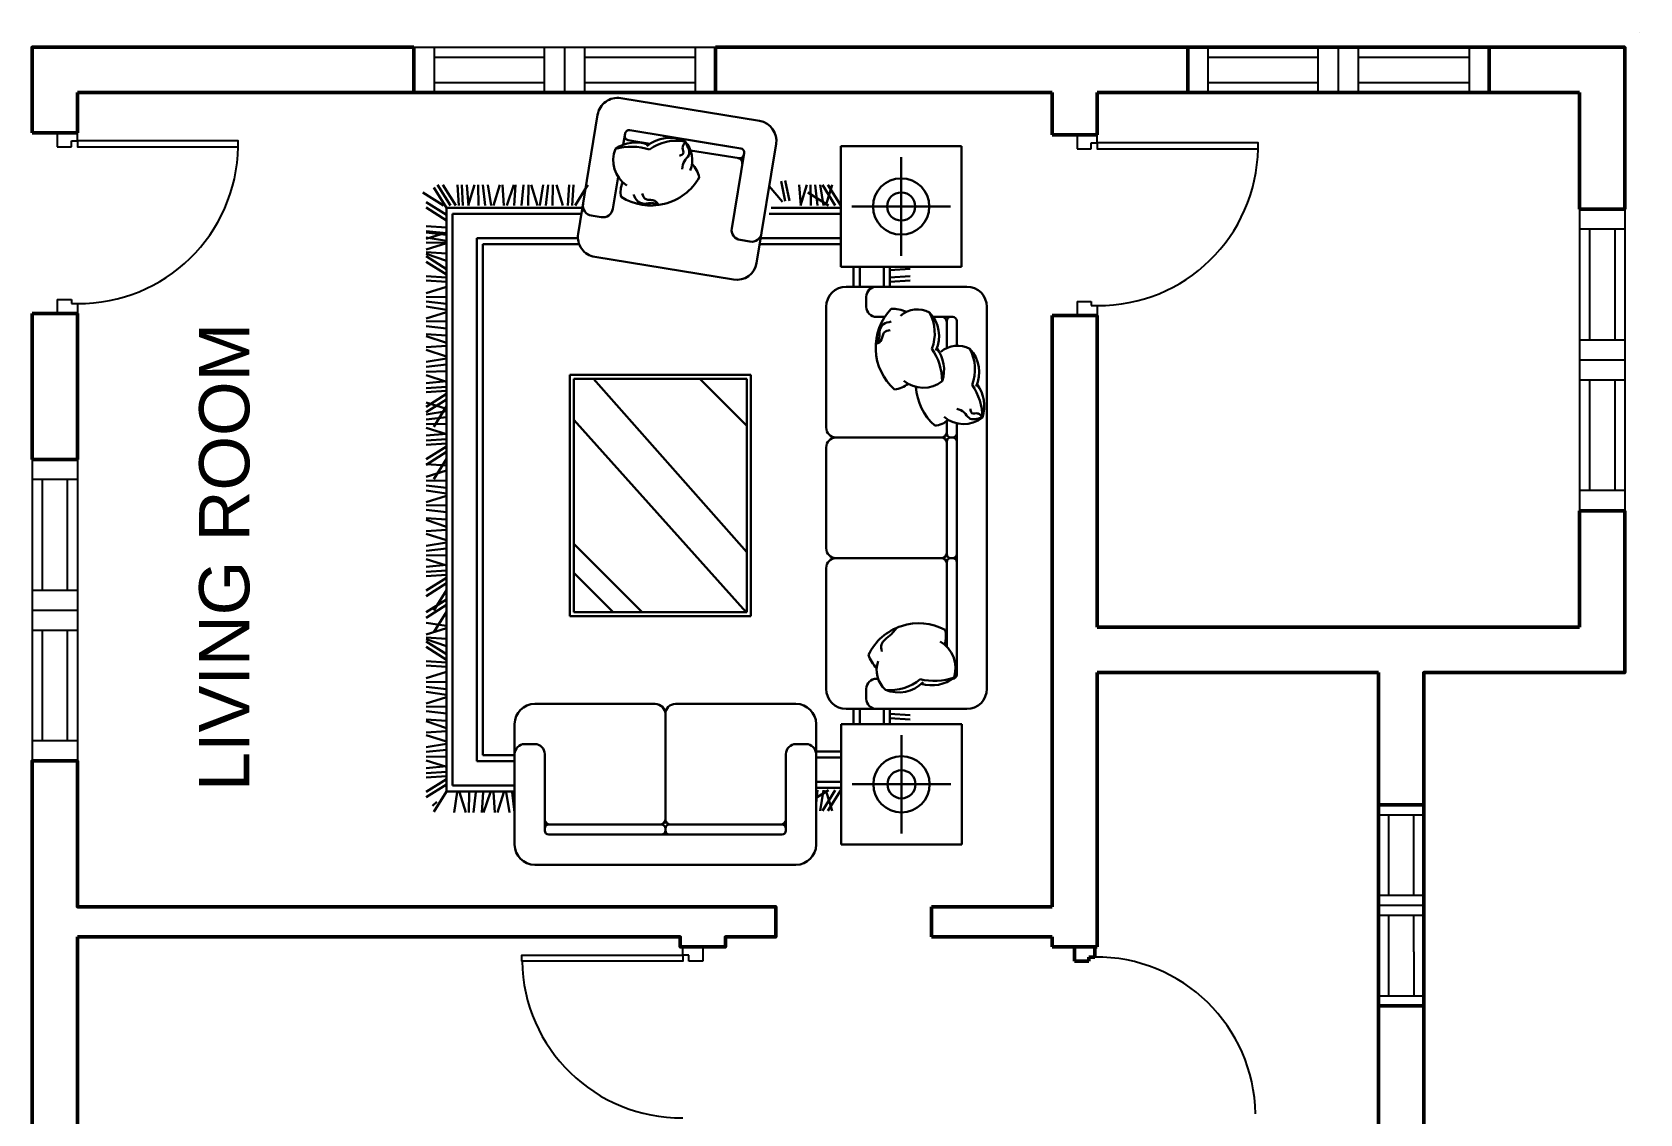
# Model space of a CAD drawing. Header units: millimetres. Extents: x -20622 to 21990, y -10877 to 8500.
# Drawn here: x 0 to 8000, y 3120 to 8500 of the extents above; entities that cross this region are included whole.
import ezdxf

# ---------------------------------------------------------------- set-up
doc = ezdxf.new("R2010")
doc.units = ezdxf.units.MM
doc.layers.add('DOORS', color=50, linetype='Continuous')
doc.layers.add('Windows', color=190, linetype='Continuous')
doc.layers.add('FURNITURE', color=80, linetype='Continuous', lineweight=30)
doc.layers.add('WALL', color=140, linetype='Continuous', lineweight=50)
doc.styles.get("Standard").update_dxf_attribs({"font": 'arial.ttf'})

msp = doc.modelspace()

# ---------------------------------------------------------------- linework, layer by layer
at = {"layer": 'DOORS'}
for p, q in [((225, 8000), (125, 8000)), ((125, 8000), (125, 7930)), ((225, 7960), (225, 8000)), ((125, 7930), (195, 7930)), ((195, 7930), (195, 7960)), ((195, 7960), (225, 7960)), ((5300, 7990), (5200, 7990)), ((5200, 7990), (5200, 7920)), ((5200, 7920), (5270, 7920)), ((5270, 7920), (5270, 7950)), ((5270, 7950), (5300, 7950)), ((5300, 7950), (5300, 7990)), ((125, 7170), (195, 7170)), ((125, 7170), (125, 7100)), ((195, 7170), (195, 7150)), ((195, 7150), (225, 7150)), ((225, 7150), (225, 7100)), ((5200, 7160), (5270, 7160)), ((5200, 7160), (5200, 7090)), ((5270, 7160), (5270, 7140)), ((5270, 7140), (5300, 7140)), ((5300, 7140), (5300, 7090)), ((125, 7100), (225, 7100)), ((5200, 7090), (5300, 7090)), ((3237.5, 3910), (3237.5, 3950)), ((3237.5, 3950), (3337.5, 3950)), ((3337.5, 3950), (3237.5, 3950)), ((3337.5, 3950), (3337.5, 3880)), ((3267.5, 3910), (3237.5, 3910)), ((3267.5, 3880), (3267.5, 3910)), ((3337.5, 3880), (3267.5, 3880))]:
    msp.add_line(p, q, dxfattribs=at)
for points in [[(225, 7960), (225, 7930), (1025, 7930), (1025, 7960)], [(5300, 7950), (5300, 7920), (6100, 7920), (6100, 7950)], [(3237.5, 3910), (3237.5, 3880), (2437.5, 3880), (2437.5, 3910)]]:
    msp.add_lwpolyline(points, close=True, dxfattribs=at)
for centre, start, end in [((231.7, 7943.4), 269.51608, 359.03347), ((5306.7, 7933.4), 269.51608, 359.03347), ((3230.8, 3893.4), 180.96653, 270.48392), ((5294.2, 3106.6), 0.96653, 90.48392)]:
    msp.add_arc(centre, 793.4, start, end, dxfattribs=at)
at = {"layer": 'FURNITURE'}
for p, q in [((3619.6, 8058.7), (2928.8, 8171.8)), ((2813.9, 8089.2), (2717, 7497.1)), ((2973.6, 8012.4), (3526.3, 7922)), ((2941.5, 7940.2), (2950.6, 7995.9)), ((2949, 7986.1), (2950.6, 7995.9)), ((2983.5, 7960.2), (2965.5, 7963.1)), ((3074.8, 7945.2), (2983.5, 7960.2)), ((3139.8, 7985.2), (3526.3, 7922)), ((3605.2, 7351.7), (3702.1, 7943.8)), ((4024.4, 7332.9), (4024.4, 7932.9)), ((4024.4, 7932.9), (4624.4, 7932.9)), ((4624.4, 7932.9), (4624.4, 7332.9)), ((3518.2, 7872.6), (3276.2, 7912.2)), ((3542.8, 7899), (3481.4, 7524)), ((3542.8, 7899), (3541.1, 7889.1)), ((4324.4, 7387.9), (4324.4, 7877.9)), ((2889.3, 7620.9), (2915.5, 7781)), ((3768.5, 7661.8), (3747.6, 7761.5)), ((2046.4, 7638.3), (1944.8, 7702.1)), ((2062.2, 7625.8), (1998.4, 7727.5)), ((2081.1, 7638.3), (2017.3, 7739.9)), ((2108.1, 7638.3), (2044.3, 7739.9)), ((2122.7, 7638.3), (2116.3, 7739.9)), ((2143.7, 7638.3), (2137.3, 7739.9)), ((2171.6, 7638.3), (2162.3, 7739.9)), ((2200.7, 7739.9), (2169, 7638.3)), ((2220.6, 7638.3), (2218.6, 7739.9)), ((2254, 7638.3), (2242.6, 7739.9)), ((2283.6, 7638.3), (2267.3, 7739.9)), ((2326.6, 7739.9), (2295, 7638.3)), ((2346.9, 7638.3), (2340.3, 7739.9)), ((2361.6, 7638.3), (2396.1, 7739.9)), ((2398, 7638.3), (2404.6, 7739.9)), ((2434.2, 7638.3), (2445.7, 7739.9)), ((2467.7, 7638.3), (2469.7, 7739.9)), ((2483.3, 7739.9), (2515, 7638.3)), ((2526.4, 7638.3), (2542.6, 7739.9)), ((2555.9, 7638.3), (2567.3, 7739.9)), ((2589.3, 7638.3), (2591.3, 7739.9)), ((2609.2, 7739.9), (2640.9, 7638.3)), ((2666.2, 7638.3), (2672.6, 7739.9)), ((2687.2, 7638.3), (2693.6, 7739.9)), ((2701.8, 7638.3), (2765.6, 7739.9)), ((3733.3, 7656.7), (3667.7, 7733.7)), ((3747.7, 7658.8), (3726.8, 7758.4)), ((3825.8, 7638.3), (3816.6, 7739.9)), ((3855, 7739.9), (3823.3, 7638.3)), ((3962, 7638.3), (3860.3, 7702.1)), ((3874.9, 7638.3), (3872.9, 7739.9)), ((3908.3, 7638.3), (3896.9, 7739.9)), ((3937.8, 7638.3), (3921.6, 7739.9)), ((3996.6, 7638.3), (3932.8, 7739.9)), ((3980.9, 7739.9), (3949.2, 7638.3)), ((4023.6, 7638.3), (3959.8, 7739.9)), ((2062.2, 7591.1), (1960.6, 7654.9)), ((2062.2, 7564.1), (1960.6, 7628)), ((2733.5, 7625.8), (2062.2, 7625.8)), ((2062.2, 7625.8), (2062.2, 4723.5)), ((4024.4, 7625.8), (3677.5, 7625.8)), ((4569.4, 7632.9), (4079.4, 7632.9)), ((2062.2, 7528.6), (1960.6, 7534.9)), ((2729.1, 7595.8), (2092.2, 7595.8)), ((2092.2, 7595.8), (2092.2, 4753.5)), ((2831.8, 7579.7), (2782.5, 7587.7)), ((4024.4, 7595.8), (3668, 7595.8)), ((2062.2, 7500.7), (1960.6, 7509.9)), ((1960.6, 7471.6), (2062.2, 7503.2)), ((2062.2, 7491.4), (1960.6, 7502.9)), ((2062.2, 7461.9), (1960.6, 7478.2)), ((2062.2, 7451.7), (1960.6, 7453.7)), ((1960.6, 7418.9), (2062.2, 7450.5)), ((2212.2, 7475.8), (2715.8, 7475.8)), ((2212.2, 4873.5), (2212.2, 7475.8)), ((2722.1, 7445.8), (2242.2, 7445.8)), ((2242.2, 7445.8), (2242.2, 4903.5)), ((3522.6, 7466.6), (3572, 7458.5)), ((4024.4, 7445.8), (3620.6, 7445.8)), ((3630.1, 7475.8), (4024.4, 7475.8)), ((2062.2, 7398.6), (1960.6, 7405.2)), ((2062.2, 7362.2), (1960.6, 7396.7)), ((2062.2, 7321.4), (1960.6, 7385.2)), ((2799.5, 7382.3), (3490.3, 7269.2)), ((2062.2, 7294.4), (1960.6, 7358.2)), ((2062.2, 7279.8), (1960.6, 7286.2)), ((4624.4, 7332.9), (4024.4, 7332.9)), ((4087.9, 7233.9), (4087.9, 7332.9)), ((4117.9, 7332.9), (4117.9, 7233.9)), ((4237.9, 7233.9), (4237.9, 7332.9)), ((4267.9, 7233.9), (4267.9, 7332.9)), ((4267.9, 7316.5), (4369.6, 7322.9)), ((4267.9, 7279.8), (4369.6, 7286.2)), ((2062.2, 7258.8), (1960.6, 7265.2)), ((1960.6, 7201.8), (2062.2, 7233.5)), ((4650.9, 7233.9), (4050.9, 7233.9)), ((4267.9, 7258.8), (4369.6, 7265.2)), ((2062.2, 7181.9), (1960.6, 7183.9)), ((2062.2, 7148.5), (1960.6, 7159.9)), ((2062.2, 7119), (1960.6, 7135.2)), ((3950.9, 7133.9), (3950.9, 6533.9)), ((4150.9, 7183.9), (4150.9, 7133.9)), ((4750.9, 5233.9), (4750.9, 7133.9)), ((1960.6, 7075.9), (2062.2, 7107.6)), ((2062.2, 7060.3), (1960.6, 7062.3)), ((4200.9, 7083.9), (4242.5, 7083.9)), ((4483.4, 7083.9), (4580.9, 7083.9)), ((4550.9, 6928.7), (4550.9, 7063.9)), ((4600.9, 7063.9), (4600.9, 6940.4)), ((2062.2, 7026.8), (1960.6, 7038.3)), ((2062.2, 6990.6), (1960.6, 6997.2)), ((2062.2, 6954.2), (1960.6, 6988.7)), ((2062.2, 6939.5), (1960.6, 6932.9)), ((1960.6, 6919.2), (2062.2, 6887.6)), ((2062.2, 6876.2), (1960.6, 6859.9)), ((2062.2, 6846.7), (1960.6, 6835.2)), ((2062.2, 6813.2), (1960.6, 6811.2)), ((1960.6, 6793.3), (2062.2, 6761.6)), ((2062.2, 6764.2), (1960.6, 6754.9)), ((2062.2, 6736.3), (1960.6, 6729.9)), ((2675.9, 6795.4), (2675.9, 5595.4)), ((3575.9, 6795.4), (2675.9, 6795.4)), ((2695.9, 6775.4), (2695.9, 5615.4)), ((3555.9, 6775.4), (2695.9, 6775.4)), ((2793.9, 6775.4), (3555.9, 5913.4)), ((3322, 6775.4), (3555.9, 6541.5)), ((3555.9, 5615.4), (3555.9, 6775.4)), ((3575.9, 5595.4), (3575.9, 6795.4)), ((2062.2, 6715.3), (1960.6, 6708.9)), ((2062.2, 6700.7), (1960.6, 6636.9)), ((2062.2, 6673.7), (1960.6, 6609.9)), ((1960.6, 6658), (2062.2, 6626.3)), ((2062.2, 6614.9), (1960.6, 6598.6)), ((2062.2, 6585.4), (1960.6, 6574)), ((2062.2, 6639), (1998.4, 6537.4)), ((2695.9, 6571.7), (3552.2, 5615.4)), ((4550.9, 6503.9), (4550.9, 6565)), ((2062.2, 6551.9), (1960.6, 6550)), ((1960.6, 6532), (2062.2, 6500.4)), ((2062.2, 6502.9), (1960.6, 6493.7)), ((4525.9, 6483.9), (4000.9, 6483.9)), ((4580.9, 6483.9), (4570.9, 6483.9)), ((4600.9, 6554.7), (4600.9, 5303.9)), ((2062.2, 6475.1), (1960.6, 6468.7)), ((2062.2, 6454.1), (1960.6, 6447.7)), ((2062.2, 6439.5), (1960.6, 6375.6)), ((2062.2, 6412.5), (1960.6, 6348.7)), ((3950.9, 6433.9), (3950.9, 5933.9)), ((4550.9, 6463.9), (4550.9, 5903.9)), ((2062.2, 6344.5), (1960.6, 6350.9)), ((2062.2, 6377.8), (1998.4, 6276.1)), ((1960.6, 6287.5), (2062.2, 6319.2)), ((2062.2, 6267.6), (1960.6, 6269.6)), ((2062.2, 6234.1), (1960.6, 6245.6)), ((2062.2, 6204.6), (1960.6, 6220.9)), ((1960.6, 6161.6), (2062.2, 6193.2)), ((2062.2, 6146), (1960.6, 6147.9)), ((2062.2, 6112.5), (1960.6, 6123.9)), ((2062.2, 6076.3), (1960.6, 6082.9)), ((2062.2, 6039.8), (1960.6, 6074.4)), ((2062.2, 6025.1), (1960.6, 6018.5)), ((1960.6, 6004.9), (2062.2, 5973.2)), ((2062.2, 5961.8), (1960.6, 5945.6)), ((2062.2, 5932.3), (1960.6, 5920.9)), ((2695.9, 5954.4), (3034.9, 5615.4)), ((2062.2, 5898.9), (1960.6, 5896.9)), ((1960.6, 5879), (2062.2, 5847.3)), ((2062.2, 5849.8), (1960.6, 5840.6)), ((4525.9, 5883.9), (4000.9, 5883.9)), ((4550.9, 5863.9), (4550.9, 5444.3)), ((4580.9, 5883.9), (4570.9, 5883.9)), ((2062.2, 5822), (1960.6, 5815.6)), ((2062.2, 5801), (1960.6, 5794.6)), ((2062.2, 5786.4), (1960.6, 5722.6)), ((2695.9, 5810.7), (2891.2, 5615.4)), ((3950.9, 5833.9), (3950.9, 5233.9)), ((2062.2, 5759.4), (1960.6, 5695.6)), ((2062.2, 5724.7), (1998.4, 5623.1)), ((2062.2, 5678.5), (1960.6, 5614.7)), ((2062.2, 5651.5), (1960.6, 5587.7)), ((2062.2, 5616.8), (1998.4, 5515.1)), ((2695.9, 5615.4), (3555.9, 5615.4)), ((2062.2, 5546.4), (1960.6, 5562.7)), ((1960.6, 5503.4), (2062.2, 5535)), ((2675.9, 5595.4), (3575.9, 5595.4)), ((2062.2, 5483.1), (1960.6, 5489.7)), ((2062.2, 5446.7), (1960.6, 5481.2)), ((2062.2, 5405.9), (1960.6, 5469.7)), ((2062.2, 5378.9), (1960.6, 5442.7)), ((2062.2, 5364.3), (1960.6, 5370.7)), ((2062.2, 5343.3), (1960.6, 5349.7)), ((1960.6, 5286.3), (2062.2, 5318)), ((4209.4, 5283.9), (4200.9, 5283.9)), ((4580.9, 5283.9), (4578.4, 5283.9)), ((2062.2, 5266.4), (1960.6, 5268.4)), ((2062.2, 5232.9), (1960.6, 5244.4)), ((2062.2, 5203.4), (1960.6, 5219.7)), ((4150.9, 5233.9), (4150.9, 5183.9)), ((1960.6, 5160.4), (2062.2, 5192)), ((2062.2, 5144.8), (1960.6, 5146.8)), ((2062.2, 5111.3), (1960.6, 5122.7)), ((3100.9, 5158.9), (2500.9, 5158.9)), ((3800.9, 5158.9), (3200.9, 5158.9)), ((4050.9, 5133.9), (4650.9, 5133.9)), ((4087.9, 5133.9), (4087.9, 5058.9)), ((4117.9, 5058.9), (4117.9, 5133.9)), ((4237.9, 5133.9), (4237.9, 5058.9)), ((4267.9, 5133.9), (4267.9, 5058.9)), ((2062.2, 5075.1), (1960.6, 5081.7)), ((2062.2, 5038.7), (1960.6, 5073.2)), ((2400.9, 5058.9), (2400.9, 4458.9)), ((3150.9, 5108.9), (3150.9, 4583.9)), ((3900.9, 4458.9), (3900.9, 5058.9)), ((4025.9, 4458.9), (4025.9, 5058.9)), ((4025.9, 5058.9), (4625.9, 5058.9)), ((4267.9, 5108.9), (4369.6, 5102.5)), ((4267.9, 5087.9), (4369.6, 5081.5)), ((4625.9, 5058.9), (4625.9, 4458.9)), ((2062.2, 5024), (1960.6, 5017.4)), ((1960.6, 5003.7), (2062.2, 4972)), ((2062.2, 4960.6), (1960.6, 4944.4)), ((4325.9, 4513.9), (4325.9, 5003.9)), ((2062.2, 4931.1), (1960.6, 4919.7)), ((2062.2, 4897.7), (1960.6, 4895.7)), ((2242.2, 4903.5), (2400.9, 4903.5)), ((2500.9, 4958.9), (2450.9, 4958.9)), ((2550.9, 4528.9), (2550.9, 4908.9)), ((3750.9, 4528.9), (3750.9, 4908.9)), ((3800.9, 4958.9), (3850.9, 4958.9)), ((4024.4, 4921.9), (3900.9, 4921.9)), ((3900.9, 4891.9), (4024.4, 4891.9)), ((1960.6, 4877.8), (2062.2, 4846.1)), ((2062.2, 4848.7), (1960.6, 4839.4)), ((2062.2, 4820.8), (1960.6, 4814.4)), ((2400.9, 4873.5), (2212.2, 4873.5)), ((2062.2, 4799.8), (1960.6, 4793.4)), ((2062.2, 4785.2), (1960.6, 4721.4)), ((2062.2, 4758.2), (1960.6, 4694.4)), ((2062.2, 4723.5), (1998.4, 4621.9)), ((2062.2, 4723.5), (2400.9, 4723.5)), ((2092.2, 4753.5), (2400.9, 4753.5)), ((4024.4, 4771.9), (3900.9, 4771.9)), ((4024.4, 4741.9), (3900.9, 4741.9)), ((3908.3, 4729.4), (3900.9, 4663.4)), ((3962, 4729.4), (3900.9, 4691.1)), ((3937.8, 4729.4), (3921.6, 4627.8)), ((3996.6, 4729.4), (3932.8, 4627.8)), ((3980.9, 4627.8), (3949.2, 4729.4)), ((4023.6, 4729.4), (3959.8, 4627.8)), ((4080.9, 4758.9), (4570.9, 4758.9)), ((1992.5, 4651.2), (2013.1, 4671.8)), ((2115.7, 4719.8), (2099.4, 4618.2)), ((2158.7, 4618.2), (2127.1, 4719.8)), ((2174.4, 4719.8), (2172.4, 4618.2)), ((2207.8, 4719.8), (2196.4, 4618.2)), ((2244.1, 4719.8), (2237.5, 4618.2)), ((2280.5, 4719.8), (2245.9, 4618.2)), ((2295.2, 4719.8), (2301.8, 4618.2)), ((2315.5, 4618.2), (2347.1, 4719.8)), ((2358.5, 4719.8), (2374.8, 4618.2)), ((2388, 4719.8), (2399.4, 4618.2)), ((3130.9, 4558.9), (2570.9, 4558.9)), ((3730.9, 4508.9), (2570.9, 4508.9)), ((3150.9, 4528.9), (3150.9, 4538.9)), ((3170.9, 4558.9), (3730.9, 4558.9)), ((4625.9, 4458.9), (4025.9, 4458.9)), ((2500.9, 4358.9), (3800.9, 4358.9))]:
    msp.add_line(p, q, dxfattribs=at)
for centre, radius in [((4324.4, 7632.9), 140), ((4324.4, 7632.9), 70), ((4325.9, 4758.9), 140), ((4325.9, 4758.9), 70)]:
    msp.add_circle(centre, radius, dxfattribs=at)
for centre, radius, start, end in [((2912.6, 8073.1), 100, 80.70285, 170.70285), ((2970.4, 7992.7), 20, 80.70285, 170.70285), ((3603.4, 7960), 100, 350.70285, 80.70285), ((3004.4, 7774.8), 176.9, 69.05026, 125.09644), ((2981.8, 7637.3), 293.1, 72.06075, 105.67482), ((2968.8, 7982.8), 20, 170.70285, 260.70285), ((3170.5, 7804.4), 170.3, 62.94477, 131.14023), ((3204.6, 7739.4), 220.9, 78.67097, 126.84334), ((3154.7, 7864.9), 130.4, 336.17961, 44.3052), ((3523, 7902.2), 20, 350.70285, 80.70285), ((3042.2, 7862.6), 150.7, 157.80444, 236.34442), ((3162.8, 7738.4), 161.7, 13.91712, 41.63231), ((3509.2, 7848.8), 25, 350.70285, 80.70285), ((3521.4, 7892.4), 20, 260.70285, 350.70285), ((3078.6, 7915.9), 278.1, 237.83266, 330.12658), ((3041.1, 7704.6), 113.2, 154.70184, 192.29999), ((2790.6, 7637.1), 50, 170.70285, 260.70285), ((2839.9, 7629), 50, 260.70285, 350.70285), ((3530.7, 7515.9), 50, 170.70285, 260.70285), ((2815.7, 7481), 100, 170.70285, 260.70285), ((3580.1, 7507.8), 50, 260.70285, 350.70285), ((3506.5, 7367.9), 100, 260.70285, 350.70285), ((4050.9, 7133.9), 100, 90, 180), ((4200.9, 7183.9), 50, 90, 180), ((4650.9, 7133.9), 100, 0, 90), ((4200.9, 7133.9), 50, 180, 270), ((4475.3, 6931.8), 278.1, 136.29097, 228.58488), ((4281.3, 6962.4), 161.7, 64.78523, 92.50043), ((4404.9, 6990.3), 130.4, 62.11235, 130.23793), ((4270.4, 7002.7), 220.9, 339.57421, 27.74657), ((4342.4, 6988.4), 170.3, 335.27732, 43.47277), ((4525.9, 7058.9), 25, 0, 90), ((4570.9, 7063.9), 20, 90, 180), ((4580.9, 7063.9), 20, 0, 90), ((4235.4, 6760.2), 293.1, 0.74272, 34.35679), ((4360.9, 6820.7), 176.9, 341.3211, 37.36729), ((4605.1, 6810.1), 130.4, 62.11235, 130.23793), ((4470.6, 6822.5), 220.9, 339.57421, 27.74657), ((4542.5, 6808.2), 170.3, 335.27732, 43.47277), ((4283.2, 6836.1), 113.2, 274.11755, 311.7157), ((4434.5, 6881.8), 150.7, 230.07312, 308.61311), ((4675.5, 6751.6), 278.1, 183.29422, 228.58488), ((4435.6, 6580), 293.1, 0.74272, 34.35679), ((4561.1, 6640.5), 176.9, 341.3211, 37.36729), ((4483.4, 6655.9), 113.2, 274.11755, 311.7157), ((4634.7, 6701.6), 150.7, 230.07312, 308.61311), ((4000.9, 6533.9), 50, 180, 270), ((4000.9, 6433.9), 50, 90, 180), ((4525.9, 6508.9), 25, 270, 0), ((4525.9, 6458.9), 25, 0, 90), ((4570.9, 6503.9), 20, 180, 270), ((4570.9, 6463.9), 20, 90, 180), ((4580.9, 6503.9), 20, 270, 0), ((4580.9, 6463.9), 20, 0, 90), ((4000.9, 5933.9), 50, 180, 270), ((4000.9, 5833.9), 50, 90, 180), ((4525.9, 5908.9), 25, 270, 0), ((4525.9, 5858.9), 25, 0, 90), ((4570.9, 5903.9), 20, 180, 270), ((4570.9, 5863.9), 20, 90, 180), ((4580.9, 5903.9), 20, 270, 0), ((4580.9, 5863.9), 20, 0, 90), ((4411.9, 5281.9), 278.1, 61.96637, 154.26029), ((4434, 5495.4), 113.2, 338.83555, 16.4337), ((4444.3, 5337.7), 150.7, 341.93814, 60.47813), ((4315.1, 5452.8), 161.7, 198.05083, 225.76602), ((4332.3, 5327.2), 130.4, 160.31332, 228.43891), ((4200.9, 5233.9), 50, 90, 180), ((4273.5, 5448.8), 220.9, 262.80468, 310.97705), ((4488.3, 5566.7), 293.1, 256.19446, 289.80853), ((4475.7, 5428), 176.9, 253.18397, 309.23015), ((4580.9, 5303.9), 20, 270, 0), ((4050.9, 5233.9), 100, 180, 270), ((4312.1, 5386.5), 170.3, 247.07848, 315.27394), ((4650.9, 5233.9), 100, 270, 0), ((2500.9, 5058.9), 100, 90, 180), ((3100.1, 5108), 50.8, 0.92597, 89.07403), ((3200.9, 5108.9), 50, 90, 180), ((3800.9, 5058.9), 100, 0, 90), ((4200.9, 5183.9), 50, 180, 270), ((2450.9, 4908.9), 50, 90, 180), ((2500.9, 4908.9), 50, 0, 90), ((3800.9, 4908.9), 50, 90, 180), ((3850.9, 4908.9), 50, 0, 90), ((2575.9, 4583.9), 25, 180, 270), ((3125.9, 4583.9), 25, 270, 0), ((3175.9, 4583.9), 25, 180, 270), ((3725.9, 4583.9), 25, 270, 0), ((2570.9, 4538.9), 20, 90, 180), ((2570.9, 4528.9), 20, 180, 270), ((3130.9, 4538.9), 20, 0, 90), ((3130.9, 4528.9), 20, 270, 0), ((3170.9, 4538.9), 20, 90, 180), ((3170.9, 4528.9), 20, 180, 270), ((3730.9, 4538.9), 20, 0, 90), ((3730.9, 4528.9), 20, 270, 0), ((2500.9, 4458.9), 100, 180, 270), ((3800.9, 4458.9), 100, 270, 0)]:
    msp.add_arc(centre, radius, start, end, dxfattribs=at)
for points in [[(3251.2, 7952.6), (3239.9, 7937.7), (3236.4, 7924.3), (3240.1, 7896.9), (3220.9, 7885.7)], [(3251.2, 7952.6), (3267, 7887.6), (3245.5, 7859.2), (3235, 7819.1)], [(2992.9, 7693.2), (3013.5, 7658.1), (3055.7, 7647.1), (3081.8, 7650.7), (3116.3, 7641.6)], [(3035.7, 7697.3), (3051.2, 7670.7), (3068.4, 7666.3), (3105.8, 7656.5), (3116.3, 7641.6)], [(4274.3, 7060.3), (4235.8, 7047.1), (4216.6, 7008), (4214.9, 6981.6), (4199.2, 6949.6)], [(4269.8, 7017.6), (4240.7, 7007.6), (4232.9, 6991.7), (4215.8, 6957), (4199.2, 6949.6)], [(4728.7, 6583.8), (4661.9, 6581.2), (4638.4, 6608), (4601.1, 6626.3)], [(4728.7, 6583.8), (4716.4, 6597.8), (4703.9, 6603.9), (4676.4, 6605.7), (4669.2, 6626.8)], [(4227.5, 5419.7), (4226.2, 5454.6), (4244, 5478.9), (4275.7, 5505.6), (4298.8, 5532.9)]]:
    msp.add_spline(points, degree=3, dxfattribs=at)
at = {"layer": 'WALL'}
for p, q in [((8000, 8500), (8000, 8500)), ((1900, 8425), (1900, 8200)), ((3400, 8425), (3400, 8200)), ((5750, 8425), (5750, 8200)), ((7250, 8425), (7250, 8200)), ((225, 8200), (5075, 8200)), ((225, 8000), (225, 8200)), ((5075, 8200), (5075, 7990)), ((5300, 8200), (7700, 8200)), ((5300, 8200), (5300, 7990)), ((7700, 8200), (7700, 7620)), ((225, 8000), (0, 8000)), ((5075, 7990), (5300, 7990)), ((7925, 7620), (7700, 7620)), ((225, 7100), (0, 7100)), ((0, 7100), (0, 6375)), ((225, 7100), (225, 6375)), ((5075, 4150), (5075, 7090)), ((5300, 7090), (5075, 7090)), ((5300, 5540), (5300, 7090)), ((225, 6375), (0, 6375)), ((7925, 6120), (7700, 6120)), ((7700, 6120), (7700, 5540)), ((5300, 5540), (7700, 5540)), ((5300, 4000), (5300, 5315)), ((5300, 5315), (6700, 5315)), ((6700, 5315), (6700, 3000)), ((6700, 4657.5), (6925, 4657.5)), ((4475, 4150), (4475, 4000)), ((4475, 4150), (5075, 4150)), ((225, 4000), (225, 2825)), ((4475, 4000), (5075, 4000)), ((5075, 3950), (5075, 4000)), ((5300, 4000), (5300, 3950)), ((5300, 3950), (5075, 3950)), ((5187.5, 3880), (5187.5, 3950)), ((5187.5, 3950), (5287.5, 3950)), ((5287.5, 3900), (5287.5, 3950)), ((5187.5, 3880), (5257.5, 3880)), ((5257.5, 3880), (5257.5, 3900)), ((5257.5, 3900), (5287.5, 3900)), ((6700, 3657.5), (6925, 3657.5))]:
    msp.add_line(p, q, dxfattribs=at)
for points in [[(0, 8000), (0, 8425), (1900, 8425)], [(3400, 8425), (7925, 8425), (7925, 7620)], [(5825, 0), (6925, 0), (6925, 2775), (6925, 3000), (6925, 3925), (6925, 5315), (7925, 5315), (7925, 6120)], [(0, 2825), (0, 4600), (0, 4875), (225, 4875), (225, 4150), (3700, 4150), (3700, 4000), (3450, 4000), (3450, 3950), (3225, 3950), (3225, 4000), (225, 4000)]]:
    msp.add_lwpolyline(points, dxfattribs=at)
at = {"layer": 'Windows'}
for p, q in [((1900, 8425), (3400, 8425)), ((2000, 8425), (2000, 8200)), ((2550, 8200), (2550, 8425)), ((2650, 8200), (2650, 8425)), ((2750, 8200), (2750, 8425)), ((3300, 8425), (3300, 8200)), ((5750, 8425), (7250, 8425)), ((5850, 8425), (5850, 8200)), ((6400, 8200), (6400, 8425)), ((6500, 8200), (6500, 8425)), ((6600, 8200), (6600, 8425)), ((7150, 8425), (7150, 8200)), ((2000, 8375), (2550, 8375)), ((2750, 8375), (3300, 8375)), ((5850, 8375), (6400, 8375)), ((6600, 8375), (7150, 8375)), ((2000, 8250), (2550, 8250)), ((2750, 8250), (3300, 8250)), ((5850, 8250), (6400, 8250)), ((6600, 8250), (7150, 8250)), ((1900, 8200), (3400, 8200)), ((5750, 8200), (7250, 8200)), ((7700, 7620), (7700, 6120)), ((7925, 7620), (7925, 6120)), ((7925, 7520), (7700, 7520)), ((7750, 7520), (7750, 6970)), ((7875, 7520), (7875, 6970)), ((7700, 6970), (7925, 6970)), ((7700, 6870), (7925, 6870)), ((7700, 6770), (7925, 6770)), ((7750, 6770), (7750, 6220)), ((7875, 6770), (7875, 6220)), ((0, 6375), (0, 4875)), ((225, 6375), (225, 4875)), ((225, 6275), (0, 6275)), ((50, 6275), (50, 5725)), ((175, 6275), (175, 5725)), ((7925, 6220), (7700, 6220)), ((0, 5725), (225, 5725)), ((0, 5625), (225, 5625)), ((0, 5525), (225, 5525)), ((50, 5525), (50, 4975)), ((175, 5525), (175, 4975)), ((225, 4975), (0, 4975)), ((6700, 4657.5), (6700, 3657.5)), ((6925, 4657.5), (6925, 3657.5)), ((6700, 4607.5), (6925, 4607.5)), ((6750, 4607.5), (6750, 4207.5)), ((6875, 4207.5), (6875, 4607.5)), ((6700, 4207.5), (6925, 4207.5)), ((6700, 4157.5), (6925, 4157.5)), ((6700, 4107.5), (6925, 4107.5)), ((6750, 4107.5), (6750, 3707.5)), ((6875, 3925), (6875, 4107.5)), ((6875, 3925), (6875, 3707.5)), ((6700, 3707.5), (6925, 3707.5))]:
    msp.add_line(p, q, dxfattribs=at)

# ---------------------------------------------------------------- texts
at = {"layer": 'Windows', "insert": (831, 4725.8), "char_height": 250, "attachment_point": 1, "rotation": 90}
msp.add_mtext_dynamic_manual_height_columns('LIVING ROOM', width=2455.192, gutter_width=1250, heights=[312.7], dxfattribs=at)

doc.saveas('drawing.dxf')
